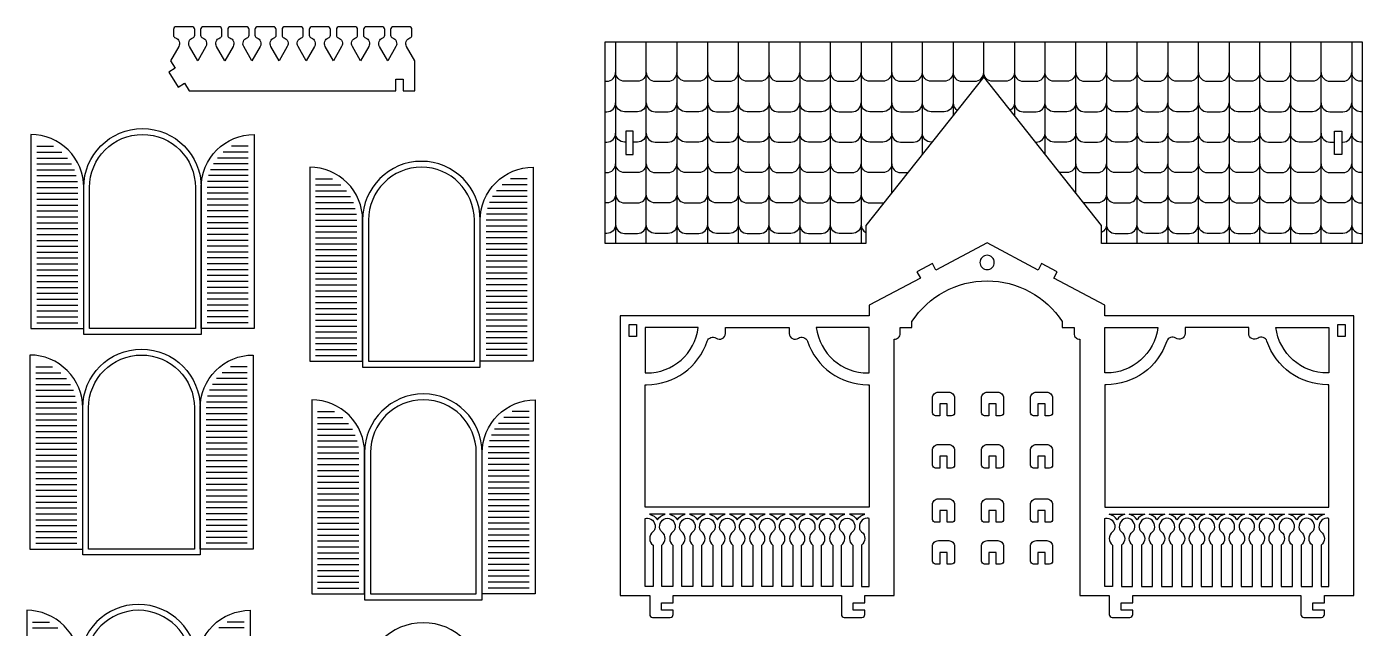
# Model space of a CAD drawing. Extents: x 3751.4 to 3846.2, y 1434.2 to 1495.3.
# Drawn here: x 3751.37 to 3796.81, y 1474.78 to 1495.23 of the extents above; entities that cross this region are included whole.
import ezdxf

# ---------------------------------------------------------------- set-up
doc = ezdxf.new("R2010")
doc.units = 0
doc.header["$MEASUREMENT"] = 0
doc.layers.add('LAYER1', color=18, linetype='CONTINUOUS')

msp = doc.modelspace()

# ---------------------------------------------------------------- linework, layer by layer
at = {"layer": 'LAYER1'}
for points in [[(3756.264, 1494.078), (3756.423, 1493.819), (3756.211, 1493.688), (3756.526, 1493.177), (3756.739, 1493.309), (3756.898, 1493.05), (3763.926, 1493.05), (3763.926, 1493.45), (3764.176, 1493.45), (3764.176, 1493.05), (3764.576, 1493.05), (3764.576, 1494.078), (3764.297, 1494.561, -0.475677), (3764.407, 1494.851, 0.32375), (3764.476, 1494.946), (3764.476, 1495.134, 0.414214), (3764.376, 1495.234), (3763.852, 1495.234, 0.414214), (3763.752, 1495.134), (3763.752, 1494.946, 0.32375), (3763.821, 1494.851, -0.475677), (3763.932, 1494.561), (3763.652, 1494.078), (3763.373, 1494.561, -0.475677), (3763.484, 1494.851, 0.32375), (3763.552, 1494.946), (3763.552, 1495.134, 0.414214), (3763.452, 1495.234), (3762.929, 1495.234, 0.414214), (3762.829, 1495.134), (3762.829, 1494.946, 0.32375), (3762.897, 1494.851, -0.475677), (3763.008, 1494.561), (3762.729, 1494.078), (3762.449, 1494.561, -0.475677), (3762.56, 1494.851, 0.32375), (3762.629, 1494.946), (3762.629, 1495.134, 0.414214), (3762.529, 1495.234), (3762.005, 1495.234, 0.414214), (3761.905, 1495.134), (3761.905, 1494.946, 0.32375), (3761.974, 1494.851, -0.475677), (3762.084, 1494.561), (3761.805, 1494.078), (3761.526, 1494.561, -0.475677), (3761.636, 1494.851, 0.32375), (3761.705, 1494.946), (3761.705, 1495.134, 0.414214), (3761.605, 1495.234), (3761.081, 1495.234, 0.414214), (3760.981, 1495.134), (3760.981, 1494.946, 0.32375), (3761.05, 1494.851, -0.475677), (3761.161, 1494.561), (3760.881, 1494.078), (3760.602, 1494.561, -0.475677), (3760.713, 1494.851, 0.32375), (3760.781, 1494.946), (3760.781, 1495.134, 0.414214), (3760.681, 1495.234), (3760.158, 1495.234, 0.414214), (3760.058, 1495.134), (3760.058, 1494.946, 0.32375), (3760.126, 1494.851, -0.475677), (3760.237, 1494.561), (3759.958, 1494.078), (3759.678, 1494.561, -0.475677), (3759.789, 1494.851, 0.32375), (3759.858, 1494.946), (3759.858, 1495.134, 0.414214), (3759.758, 1495.234), (3759.234, 1495.234, 0.414214), (3759.134, 1495.134), (3759.134, 1494.946, 0.32375), (3759.203, 1494.851, -0.475677), (3759.313, 1494.561), (3759.034, 1494.078), (3758.755, 1494.561, -0.475677), (3758.865, 1494.851, 0.32375), (3758.934, 1494.946), (3758.934, 1495.134, 0.414214), (3758.834, 1495.234), (3758.31, 1495.234, 0.414214), (3758.21, 1495.134), (3758.21, 1494.946, 0.32375), (3758.279, 1494.851, -0.475677), (3758.39, 1494.561), (3758.11, 1494.078), (3757.831, 1494.561, -0.475677), (3757.942, 1494.851, 0.32375), (3758.01, 1494.946), (3758.01, 1495.134, 0.414214), (3757.91, 1495.234), (3757.387, 1495.234, 0.414214), (3757.287, 1495.134), (3757.287, 1494.946, 0.32375), (3757.355, 1494.851, -0.475677), (3757.466, 1494.561), (3757.187, 1494.078), (3756.907, 1494.561, -0.475677), (3757.018, 1494.851, 0.32375), (3757.087, 1494.946), (3757.087, 1495.134, 0.414214), (3756.987, 1495.234), (3756.463, 1495.234, 0.414214), (3756.363, 1495.134), (3756.363, 1494.946, 0.32375), (3756.432, 1494.851, -0.475677), (3756.542, 1494.561)], [(3751.509, 1484.969), (3753.309, 1484.969), (3753.309, 1489.769, 0.414214), (3751.509, 1491.569)], [(3757.309, 1489.769), (3757.309, 1484.769), (3753.309, 1484.769), (3753.309, 1489.769, -1)], [(3757.109, 1489.769), (3757.109, 1484.969), (3753.509, 1484.969), (3753.509, 1489.769, -1)], [(3759.109, 1484.969), (3757.309, 1484.969), (3757.309, 1489.769, -0.414214), (3759.109, 1491.569)], [(3762.8, 1488.656), (3762.8, 1483.656), (3766.8, 1483.656), (3766.8, 1488.656, 1)], [(3761, 1483.856), (3762.8, 1483.856), (3762.8, 1488.656, 0.414214), (3761, 1490.456)], [(3763, 1488.656), (3763, 1483.856), (3766.6, 1483.856), (3766.6, 1488.656, 1)], [(3768.6, 1483.856), (3766.8, 1483.856), (3766.8, 1488.656, -0.414214), (3768.6, 1490.456)], [(3780.888, 1480.915), (3780.888, 1484.604, 0.414214), (3781.088, 1484.804), (3781.088, 1485.004), (3781.488, 1485.004), (3781.488, 1485.204, -0.542632), (3786.603, 1485.204), (3786.603, 1485.004), (3787.003, 1485.004), (3787.003, 1484.804, 0.414214), (3787.203, 1484.604), (3787.203, 1480.915), (3787.203, 1475.894), (3788.203, 1475.894), (3788.203, 1475.244, 0.414214), (3788.303, 1475.144), (3788.903, 1475.144, 0.414214), (3789.003, 1475.244), (3789.003, 1475.394), (3788.603, 1475.394), (3788.603, 1475.644), (3789.003, 1475.644), (3789.003, 1475.894), (3794.726, 1475.894), (3794.726, 1475.244, 0.414214), (3794.826, 1475.144), (3795.426, 1475.144, 0.414214), (3795.526, 1475.244), (3795.526, 1475.394), (3795.126, 1475.394), (3795.126, 1475.644), (3795.526, 1475.644), (3795.526, 1475.894), (3796.526, 1475.894), (3796.526, 1480.915), (3796.526, 1485.404), (3788.053, 1485.404), (3788.053, 1485.76), (3786.315, 1486.679), (3786.432, 1486.9), (3785.901, 1487.181), (3785.784, 1486.96), (3784.046, 1487.879), (3782.307, 1486.96), (3782.19, 1487.181), (3781.66, 1486.9), (3781.777, 1486.679), (3780.038, 1485.76), (3780.038, 1485.404), (3771.566, 1485.404), (3771.566, 1480.915), (3771.566, 1475.894), (3772.566, 1475.894), (3772.566, 1475.244, 0.414214), (3772.666, 1475.144), (3773.266, 1475.144, 0.414214), (3773.366, 1475.244), (3773.366, 1475.394), (3772.966, 1475.394), (3772.966, 1475.644), (3773.366, 1475.644), (3773.366, 1475.894), (3779.088, 1475.894), (3779.088, 1475.244, 0.414214), (3779.188, 1475.144), (3779.788, 1475.144, 0.414214), (3779.888, 1475.244), (3779.888, 1475.394), (3779.488, 1475.394), (3779.488, 1475.644), (3779.888, 1475.644), (3779.888, 1475.894), (3780.888, 1475.894)], [(3784.046, 1487.462, 0.414214), (3783.802, 1487.219, 0.414214), (3784.046, 1486.975, 0.414214), (3784.29, 1487.219, 0.414214)], [(3772.461, 1483.458, 0.376684), (3774.221, 1485.004), (3772.416, 1485.004), (3772.416, 1483.458)], [(3772.416, 1480.915), (3772.416, 1483.058), (3772.461, 1483.058, 0.322075), (3774.523, 1484.54, -0.501769), (3774.827, 1484.64, 0.607857), (3775.143, 1484.803), (3775.143, 1485.004), (3777.312, 1485.004), (3777.312, 1484.803, 0.607857), (3777.627, 1484.64, -0.501769), (3777.932, 1484.54, 0.322075), (3779.993, 1483.058), (3780.038, 1483.059), (3780.038, 1480.915), (3780.038, 1478.894), (3772.416, 1478.894)], [(3780.038, 1483.458), (3780.038, 1485.004), (3778.233, 1485.004, 0.376684), (3779.993, 1483.458)], [(3788.053, 1483.458), (3788.053, 1485.004), (3789.859, 1485.004, -0.376684), (3788.098, 1483.458)], [(3788.053, 1480.915), (3788.053, 1478.894), (3795.676, 1478.894), (3795.676, 1480.915), (3795.676, 1483.058), (3795.631, 1483.058, -0.322075), (3793.569, 1484.54, 0.501769), (3793.264, 1484.64, -0.607857), (3792.949, 1484.803), (3792.949, 1485.004), (3790.78, 1485.004), (3790.78, 1484.803, -0.607857), (3790.465, 1484.64, 0.501769), (3790.16, 1484.54, -0.322075), (3788.098, 1483.058), (3788.053, 1483.059)], [(3795.631, 1483.458, -0.376684), (3793.871, 1485.004), (3795.676, 1485.004), (3795.676, 1483.458)], [(3757.275, 1482.269), (3757.275, 1477.269), (3753.275, 1477.269), (3753.275, 1482.269, -1)], [(3751.475, 1477.469), (3753.275, 1477.469), (3753.275, 1482.269, 0.414214), (3751.475, 1484.069)], [(3757.075, 1482.269), (3757.075, 1477.469), (3753.475, 1477.469), (3753.475, 1482.269, -1)], [(3759.075, 1477.469), (3757.275, 1477.469), (3757.275, 1482.269, -0.414214), (3759.075, 1484.069)], [(3782.19, 1482.105), (3782.19, 1482.605, -0.414214), (3782.39, 1482.805), (3782.74, 1482.805, -0.414214), (3782.94, 1482.605), (3782.94, 1482.105, -0.414214), (3782.84, 1482.005), (3782.69, 1482.005), (3782.69, 1482.405), (3782.44, 1482.405), (3782.44, 1482.005), (3782.29, 1482.005, -0.414214)], [(3783.857, 1482.105), (3783.857, 1482.605, -0.414214), (3784.057, 1482.805), (3784.407, 1482.805, -0.414214), (3784.607, 1482.605), (3784.607, 1482.105, -0.414214), (3784.507, 1482.005), (3784.357, 1482.005), (3784.357, 1482.405), (3784.107, 1482.405), (3784.107, 1482.005), (3783.957, 1482.005, -0.414214)], [(3785.524, 1482.105), (3785.524, 1482.605, -0.414214), (3785.724, 1482.805), (3786.074, 1482.805, -0.414214), (3786.274, 1482.605), (3786.274, 1482.105, -0.414214), (3786.174, 1482.005), (3786.024, 1482.005), (3786.024, 1482.405), (3785.774, 1482.405), (3785.774, 1482.005), (3785.624, 1482.005, -0.414214)], [(3761.067, 1475.946), (3762.867, 1475.946), (3762.867, 1480.746, 0.414214), (3761.067, 1482.546)], [(3762.867, 1480.746), (3762.867, 1475.746), (3766.867, 1475.746), (3766.867, 1480.746, 1)], [(3763.067, 1480.746), (3763.067, 1475.946), (3766.667, 1475.946), (3766.667, 1480.746, 1)], [(3768.667, 1475.946), (3766.867, 1475.946), (3766.867, 1480.746, -0.414214), (3768.667, 1482.546)], [(3782.19, 1480.327), (3782.19, 1480.827, -0.414214), (3782.39, 1481.027), (3782.74, 1481.027, -0.414214), (3782.94, 1480.827), (3782.94, 1480.327, -0.414214), (3782.84, 1480.227), (3782.69, 1480.227), (3782.69, 1480.627), (3782.44, 1480.627), (3782.44, 1480.227), (3782.29, 1480.227, -0.414214)], [(3783.857, 1480.327), (3783.857, 1480.827, -0.414214), (3784.057, 1481.027), (3784.407, 1481.027, -0.414214), (3784.607, 1480.827), (3784.607, 1480.327, -0.414214), (3784.507, 1480.227), (3784.357, 1480.227), (3784.357, 1480.627), (3784.107, 1480.627), (3784.107, 1480.227), (3783.957, 1480.227, -0.414214)], [(3785.524, 1480.327), (3785.524, 1480.827, -0.414214), (3785.724, 1481.027), (3786.074, 1481.027, -0.414214), (3786.274, 1480.827), (3786.274, 1480.327, -0.414214), (3786.174, 1480.227), (3786.024, 1480.227), (3786.024, 1480.627), (3785.774, 1480.627), (3785.774, 1480.227), (3785.624, 1480.227, -0.414214)], [(3782.19, 1478.481), (3782.19, 1478.981, -0.414214), (3782.39, 1479.181), (3782.74, 1479.181, -0.414214), (3782.94, 1478.981), (3782.94, 1478.481, -0.414214), (3782.84, 1478.381), (3782.69, 1478.381), (3782.69, 1478.781), (3782.44, 1478.781), (3782.44, 1478.381), (3782.29, 1478.381, -0.414214)], [(3783.857, 1478.481), (3783.857, 1478.981, -0.414214), (3784.057, 1479.181), (3784.407, 1479.181, -0.414214), (3784.607, 1478.981), (3784.607, 1478.481, -0.414214), (3784.507, 1478.381), (3784.357, 1478.381), (3784.357, 1478.781), (3784.107, 1478.781), (3784.107, 1478.381), (3783.957, 1478.381, -0.414214)], [(3785.524, 1478.481), (3785.524, 1478.981, -0.414214), (3785.724, 1479.181), (3786.074, 1479.181, -0.414214), (3786.274, 1478.981), (3786.274, 1478.481, -0.414214), (3786.174, 1478.381), (3786.024, 1478.381), (3786.024, 1478.781), (3785.774, 1478.781), (3785.774, 1478.381), (3785.624, 1478.381, -0.414214)], [(3772.416, 1478.508, -0.065439), (3772.49, 1478.525, -0.466916), (3772.744, 1478.157, -0.158726), (3772.676, 1478.053, 0.487801), (3772.68, 1477.601), (3772.68, 1476.194), (3772.416, 1476.194)], [(3773.095, 1478.654), (3772.564, 1478.654, -0.196954), (3772.83, 1478.462, -0.196954)], [(3772.915, 1478.157, -0.466916), (3773.169, 1478.525, -0.466916), (3773.424, 1478.157, -0.158726), (3773.355, 1478.053, 0.487801), (3773.359, 1477.601), (3773.359, 1476.194), (3772.98, 1476.194), (3772.98, 1477.601, 0.487801), (3772.984, 1478.053, -0.158726)], [(3773.775, 1478.654), (3773.244, 1478.654, -0.196954), (3773.509, 1478.462, -0.196954)], [(3773.595, 1478.157, -0.466916), (3773.849, 1478.525, -0.466916), (3774.103, 1478.157, -0.158726), (3774.035, 1478.053, 0.487801), (3774.039, 1477.601), (3774.039, 1476.194), (3773.659, 1476.194), (3773.659, 1477.601, 0.487801), (3773.663, 1478.053, -0.158726)], [(3774.189, 1478.462, -0.196954), (3774.454, 1478.654), (3773.923, 1478.654, -0.196954)], [(3774.274, 1478.157, -0.466916), (3774.528, 1478.525, -0.466916), (3774.783, 1478.157, -0.158726), (3774.714, 1478.053, 0.487801), (3774.718, 1477.601), (3774.718, 1476.194), (3774.339, 1476.194), (3774.339, 1477.601, 0.487801), (3774.343, 1478.053, -0.158726)], [(3775.134, 1478.654), (3774.603, 1478.654, -0.196954), (3774.868, 1478.462, -0.196954)], [(3774.954, 1478.157, -0.466916), (3775.208, 1478.525, -0.466916), (3775.462, 1478.157, -0.158726), (3775.394, 1478.053, 0.487801), (3775.398, 1477.601), (3775.398, 1476.194), (3775.018, 1476.194), (3775.018, 1477.601, 0.487801), (3775.022, 1478.053, -0.158726)], [(3775.813, 1478.654), (3775.282, 1478.654, -0.196954), (3775.548, 1478.462, -0.196954)], [(3775.633, 1478.157, -0.466916), (3775.887, 1478.525, -0.466916), (3776.142, 1478.157, -0.158726), (3776.073, 1478.053, 0.487801), (3776.077, 1477.601), (3776.077, 1476.194), (3775.698, 1476.194), (3775.698, 1477.601, 0.487801), (3775.701, 1478.053, -0.158726)], [(3776.492, 1478.654), (3775.962, 1478.654, -0.196954), (3776.227, 1478.462, -0.196954)], [(3776.313, 1478.157, -0.466916), (3776.567, 1478.525, -0.466916), (3776.821, 1478.157, -0.158726), (3776.753, 1478.053, 0.487801), (3776.757, 1477.601), (3776.757, 1476.194), (3776.377, 1476.194), (3776.377, 1477.601, 0.487801), (3776.381, 1478.053, -0.158726)], [(3776.907, 1478.462, -0.196954), (3777.172, 1478.654), (3776.641, 1478.654, -0.196954)], [(3776.992, 1478.157, -0.466916), (3777.246, 1478.525, -0.466916), (3777.5, 1478.157, -0.158726), (3777.432, 1478.053, 0.487801), (3777.436, 1477.601), (3777.436, 1476.194), (3777.057, 1476.194), (3777.057, 1477.601, 0.487801), (3777.06, 1478.053, -0.158726)], [(3777.851, 1478.654), (3777.321, 1478.654, -0.196954), (3777.586, 1478.462, -0.196954)], [(3777.672, 1478.157, -0.466916), (3777.926, 1478.525, -0.466916), (3778.18, 1478.157, -0.158726), (3778.112, 1478.053, 0.487801), (3778.116, 1477.601), (3778.116, 1476.194), (3777.736, 1476.194), (3777.736, 1477.601, 0.487801), (3777.74, 1478.053, -0.158726)], [(3778.266, 1478.462, -0.196954), (3778.531, 1478.654), (3778, 1478.654, -0.196954)], [(3778.351, 1478.157, -0.466916), (3778.605, 1478.525, -0.466916), (3778.859, 1478.157, -0.158726), (3778.791, 1478.053, 0.487801), (3778.795, 1477.601), (3778.795, 1476.194), (3778.416, 1476.194), (3778.416, 1477.601, 0.487801), (3778.419, 1478.053, -0.158726)], [(3779.21, 1478.654), (3778.68, 1478.654, -0.196954), (3778.945, 1478.462, -0.196954)], [(3779.031, 1478.157, -0.466916), (3779.285, 1478.525, -0.466916), (3779.539, 1478.157, -0.158726), (3779.471, 1478.053, 0.487801), (3779.474, 1477.601), (3779.474, 1476.194), (3779.095, 1476.194), (3779.095, 1477.601, 0.487801), (3779.099, 1478.053, -0.158726)], [(3779.89, 1478.654), (3779.359, 1478.654, -0.196954), (3779.624, 1478.462, -0.196954)], [(3780.038, 1478.508, 0.065439), (3779.964, 1478.525, 0.466916), (3779.71, 1478.157, 0.158726), (3779.778, 1478.053, -0.487801), (3779.774, 1477.601), (3779.774, 1476.194), (3780.038, 1476.194)], [(3788.053, 1478.508, -0.065439), (3788.127, 1478.525, -0.466916), (3788.382, 1478.157, -0.158726), (3788.313, 1478.053, 0.487801), (3788.317, 1477.601), (3788.317, 1476.194), (3788.053, 1476.194)], [(3788.202, 1478.654), (3788.733, 1478.654, 0.196954), (3788.467, 1478.462, 0.196954)], [(3789.061, 1478.157, 0.466916), (3788.807, 1478.525, 0.466916), (3788.553, 1478.157, 0.158726), (3788.621, 1478.053, -0.487801), (3788.617, 1477.601), (3788.617, 1476.194), (3788.997, 1476.194), (3788.997, 1477.601, -0.487801), (3788.993, 1478.053, 0.158726)], [(3788.881, 1478.654), (3789.412, 1478.654, 0.196954), (3789.147, 1478.462, 0.196954)], [(3789.741, 1478.157, 0.466916), (3789.486, 1478.525, 0.466916), (3789.232, 1478.157, 0.158726), (3789.301, 1478.053, -0.487801), (3789.297, 1477.601), (3789.297, 1476.194), (3789.676, 1476.194), (3789.676, 1477.601, -0.487801), (3789.672, 1478.053, 0.158726)], [(3789.826, 1478.462, 0.196954), (3789.561, 1478.654), (3790.092, 1478.654, 0.196954)], [(3790.42, 1478.157, 0.466916), (3790.166, 1478.525, 0.466916), (3789.912, 1478.157, 0.158726), (3789.98, 1478.053, -0.487801), (3789.976, 1477.601), (3789.976, 1476.194), (3790.356, 1476.194), (3790.356, 1477.601, -0.487801), (3790.352, 1478.053, 0.158726)], [(3790.24, 1478.654), (3790.771, 1478.654, 0.196954), (3790.506, 1478.462, 0.196954)], [(3791.1, 1478.157, 0.466916), (3790.845, 1478.525, 0.466916), (3790.591, 1478.157, 0.158726), (3790.66, 1478.053, -0.487801), (3790.656, 1477.601), (3790.656, 1476.194), (3791.035, 1476.194), (3791.035, 1477.601, -0.487801), (3791.031, 1478.053, 0.158726)], [(3791.185, 1478.462, 0.196954), (3790.92, 1478.654), (3791.45, 1478.654, 0.196954)], [(3791.779, 1478.157, 0.466916), (3791.525, 1478.525, 0.466916), (3791.271, 1478.157, 0.158726), (3791.339, 1478.053, -0.487801), (3791.335, 1477.601), (3791.335, 1476.194), (3791.715, 1476.194), (3791.715, 1477.601, -0.487801), (3791.711, 1478.053, 0.158726)], [(3791.599, 1478.654), (3792.13, 1478.654, 0.196954), (3791.865, 1478.462, 0.196954)], [(3792.459, 1478.157, 0.466916), (3792.204, 1478.525, 0.466916), (3791.95, 1478.157, 0.158726), (3792.018, 1478.053, -0.487801), (3792.015, 1477.601), (3792.015, 1476.194), (3792.394, 1476.194), (3792.394, 1477.601, -0.487801), (3792.39, 1478.053, 0.158726)], [(3792.279, 1478.654), (3792.809, 1478.654, 0.196954), (3792.544, 1478.462, 0.196954)], [(3793.138, 1478.157, 0.466916), (3792.884, 1478.525, 0.466916), (3792.63, 1478.157, 0.158726), (3792.698, 1478.053, -0.487801), (3792.694, 1477.601), (3792.694, 1476.194), (3793.074, 1476.194), (3793.074, 1477.601, -0.487801), (3793.07, 1478.053, 0.158726)], [(3792.958, 1478.654), (3793.489, 1478.654, 0.196954), (3793.224, 1478.462, 0.196954)], [(3793.817, 1478.157, 0.466916), (3793.563, 1478.525, 0.466916), (3793.309, 1478.157, 0.158726), (3793.377, 1478.053, -0.487801), (3793.374, 1477.601), (3793.374, 1476.194), (3793.753, 1476.194), (3793.753, 1477.601, -0.487801), (3793.749, 1478.053, 0.158726)], [(3793.903, 1478.462, 0.196954), (3793.638, 1478.654), (3794.168, 1478.654, 0.196954)], [(3794.497, 1478.157, 0.466916), (3794.243, 1478.525, 0.466916), (3793.989, 1478.157, 0.158726), (3794.057, 1478.053, -0.487801), (3794.053, 1477.601), (3794.053, 1476.194), (3794.432, 1476.194), (3794.432, 1477.601, -0.487801), (3794.429, 1478.053, 0.158726)], [(3794.317, 1478.654), (3794.848, 1478.654, 0.196954), (3794.582, 1478.462, 0.196954)], [(3795.176, 1478.157, 0.466916), (3794.922, 1478.525, 0.466916), (3794.668, 1478.157, 0.158726), (3794.736, 1478.053, -0.487801), (3794.732, 1477.601), (3794.732, 1476.194), (3795.112, 1476.194), (3795.112, 1477.601, -0.487801), (3795.108, 1478.053, 0.158726)], [(3794.997, 1478.654), (3795.527, 1478.654, 0.196954), (3795.262, 1478.462, 0.196954)], [(3795.676, 1478.508, 0.065439), (3795.602, 1478.525, 0.466916), (3795.347, 1478.157, 0.158726), (3795.416, 1478.053, -0.487801), (3795.412, 1477.601), (3795.412, 1476.194), (3795.676, 1476.194)], [(3782.19, 1477.059), (3782.19, 1477.559, -0.414214), (3782.39, 1477.759), (3782.74, 1477.759, -0.414214), (3782.94, 1477.559), (3782.94, 1477.059, -0.414214), (3782.84, 1476.959), (3782.69, 1476.959), (3782.69, 1477.359), (3782.44, 1477.359), (3782.44, 1476.959), (3782.29, 1476.959, -0.414214)], [(3783.857, 1477.059), (3783.857, 1477.559, -0.414214), (3784.057, 1477.759), (3784.407, 1477.759, -0.414214), (3784.607, 1477.559), (3784.607, 1477.059, -0.414214), (3784.507, 1476.959), (3784.357, 1476.959), (3784.357, 1477.359), (3784.107, 1477.359), (3784.107, 1476.959), (3783.957, 1476.959, -0.414214)], [(3785.524, 1477.059), (3785.524, 1477.559, -0.414214), (3785.724, 1477.759), (3786.074, 1477.759, -0.414214), (3786.274, 1477.559), (3786.274, 1477.059, -0.414214), (3786.174, 1476.959), (3786.024, 1476.959), (3786.024, 1477.359), (3785.774, 1477.359), (3785.774, 1476.959), (3785.624, 1476.959, -0.414214)], [(3753.17, 1473.587), (3753.17, 1468.587), (3757.17, 1468.587), (3757.17, 1473.587, 1)], [(3751.37, 1468.787), (3753.17, 1468.787), (3753.17, 1473.587, 0.414214), (3751.37, 1475.387)], [(3753.37, 1473.587), (3753.37, 1468.787), (3756.97, 1468.787), (3756.97, 1473.587, 1)], [(3758.97, 1468.787), (3757.17, 1468.787), (3757.17, 1473.587, -0.414214), (3758.97, 1475.387)], [(3762.862, 1472.966), (3762.862, 1467.966), (3766.862, 1467.966), (3766.862, 1472.966, 1)]]:
    msp.add_lwpolyline(points, format="xyb", close=True, dxfattribs=at)
for points in [[(3779.924, 1488.479), (3779.924, 1487.857), (3771.051, 1487.857), (3771.051, 1494.715), (3796.811, 1494.715), (3796.811, 1487.857), (3787.939, 1487.857), (3787.939, 1488.479), (3783.931, 1493.53)], [(3771.751, 1491.686), (3771.751, 1490.886), (3772.001, 1490.886), (3772.001, 1491.686)], [(3795.861, 1491.686), (3796.111, 1491.686), (3796.111, 1490.886), (3795.861, 1490.886)], [(3771.866, 1485.104), (3772.116, 1485.104), (3772.116, 1484.704), (3771.866, 1484.704)], [(3795.976, 1485.104), (3796.226, 1485.104), (3796.226, 1484.704), (3795.976, 1484.704)]]:
    msp.add_lwpolyline(points, close=True, dxfattribs=at)
for points in [[(3771.408, 1494.715), (3771.408, 1487.857)], [(3772.451, 1487.857), (3772.451, 1494.715)], [(3773.495, 1494.715), (3773.495, 1487.857)], [(3774.539, 1487.857), (3774.539, 1494.715)], [(3775.582, 1494.715), (3775.582, 1487.857)], [(3776.626, 1487.857), (3776.626, 1494.715)], [(3777.67, 1494.715), (3777.67, 1487.857)], [(3778.713, 1487.857), (3778.713, 1494.715)], [(3779.757, 1494.715), (3779.757, 1487.857)], [(3780.801, 1489.584), (3780.801, 1494.715)], [(3781.844, 1490.899), (3781.844, 1494.715)], [(3782.888, 1494.715), (3782.888, 1492.215)], [(3783.931, 1493.53), (3783.931, 1494.715)], [(3784.975, 1494.715), (3784.975, 1492.215)], [(3786.019, 1490.899), (3786.019, 1494.715)], [(3787.062, 1489.584), (3787.062, 1494.715)], [(3788.106, 1494.715), (3788.106, 1487.857)], [(3789.15, 1487.857), (3789.15, 1494.715)], [(3790.193, 1494.715), (3790.193, 1487.857)], [(3791.237, 1487.857), (3791.237, 1494.715)], [(3792.281, 1494.715), (3792.281, 1487.857)], [(3793.324, 1487.857), (3793.324, 1494.715)], [(3794.368, 1494.715), (3794.368, 1487.857)], [(3795.412, 1487.857), (3795.412, 1494.715)], [(3796.455, 1494.715), (3796.455, 1487.857)], [(3751.709, 1491.169), (3752.283, 1491.169)], [(3751.709, 1490.969), (3752.567, 1490.969)], [(3758.909, 1490.969), (3758.05, 1490.969)], [(3758.909, 1491.169), (3758.334, 1491.169)], [(3751.709, 1490.769), (3752.758, 1490.769)], [(3751.709, 1490.569), (3752.894, 1490.569)], [(3758.909, 1490.569), (3757.723, 1490.569)], [(3758.909, 1490.769), (3757.86, 1490.769)], [(3751.709, 1490.369), (3752.992, 1490.369)], [(3751.709, 1490.169), (3753.058, 1490.169)], [(3758.909, 1490.169), (3757.559, 1490.169)], [(3758.909, 1490.369), (3757.625, 1490.369)], [(3761.2, 1490.056), (3761.775, 1490.056)], [(3768.4, 1490.056), (3767.826, 1490.056)], [(3751.709, 1489.969), (3753.096, 1489.969)], [(3751.709, 1489.769), (3753.109, 1489.769)], [(3758.909, 1489.769), (3757.509, 1489.769)], [(3758.909, 1489.969), (3757.521, 1489.969)], [(3761.2, 1489.856), (3762.058, 1489.856)], [(3761.2, 1489.656), (3762.249, 1489.656)], [(3768.4, 1489.656), (3767.351, 1489.656)], [(3768.4, 1489.856), (3767.542, 1489.856)], [(3751.709, 1489.569), (3753.109, 1489.569)], [(3751.709, 1489.369), (3753.109, 1489.369)], [(3751.709, 1489.169), (3753.109, 1489.169)], [(3758.909, 1489.569), (3757.509, 1489.569)], [(3758.909, 1489.369), (3757.509, 1489.369)], [(3758.909, 1489.169), (3757.509, 1489.169)], [(3761.2, 1489.456), (3762.386, 1489.456)], [(3761.2, 1489.256), (3762.483, 1489.256)], [(3768.4, 1489.256), (3767.117, 1489.256)], [(3768.4, 1489.456), (3767.215, 1489.456)], [(3751.709, 1488.969), (3753.109, 1488.969)], [(3751.709, 1488.769), (3753.109, 1488.769)], [(3758.909, 1488.969), (3757.509, 1488.969)], [(3758.909, 1488.769), (3757.509, 1488.769)], [(3761.2, 1489.056), (3762.549, 1489.056)], [(3761.2, 1488.856), (3762.588, 1488.856)], [(3768.4, 1488.856), (3767.013, 1488.856)], [(3768.4, 1489.056), (3767.051, 1489.056)], [(3751.709, 1488.569), (3753.109, 1488.569)], [(3751.709, 1488.369), (3753.109, 1488.369)], [(3758.909, 1488.569), (3757.509, 1488.569)], [(3758.909, 1488.369), (3757.509, 1488.369)], [(3761.2, 1488.656), (3762.6, 1488.656)], [(3761.2, 1488.456), (3762.6, 1488.456)], [(3761.2, 1488.256), (3762.6, 1488.256)], [(3768.4, 1488.656), (3767, 1488.656)], [(3768.4, 1488.456), (3767, 1488.456)], [(3768.4, 1488.256), (3767, 1488.256)], [(3751.709, 1488.169), (3753.109, 1488.169)], [(3751.709, 1487.969), (3753.109, 1487.969)], [(3751.709, 1487.769), (3753.109, 1487.769)], [(3758.909, 1488.169), (3757.509, 1488.169)], [(3758.909, 1487.969), (3757.509, 1487.969)], [(3758.909, 1487.769), (3757.509, 1487.769)], [(3761.2, 1488.056), (3762.6, 1488.056)], [(3761.2, 1487.856), (3762.6, 1487.856)], [(3768.4, 1488.056), (3767, 1488.056)], [(3768.4, 1487.856), (3767, 1487.856)], [(3751.709, 1487.569), (3753.109, 1487.569)], [(3751.709, 1487.369), (3753.109, 1487.369)], [(3758.909, 1487.569), (3757.509, 1487.569)], [(3758.909, 1487.369), (3757.509, 1487.369)], [(3761.2, 1487.656), (3762.6, 1487.656)], [(3761.2, 1487.456), (3762.6, 1487.456)], [(3768.4, 1487.656), (3767, 1487.656)], [(3768.4, 1487.456), (3767, 1487.456)], [(3751.709, 1487.169), (3753.109, 1487.169)], [(3751.709, 1486.969), (3753.109, 1486.969)], [(3758.909, 1487.169), (3757.509, 1487.169)], [(3758.909, 1486.969), (3757.509, 1486.969)], [(3761.2, 1487.256), (3762.6, 1487.256)], [(3761.2, 1487.056), (3762.6, 1487.056)], [(3761.2, 1486.856), (3762.6, 1486.856)], [(3768.4, 1487.256), (3767, 1487.256)], [(3768.4, 1487.056), (3767, 1487.056)], [(3768.4, 1486.856), (3767, 1486.856)], [(3751.709, 1486.769), (3753.109, 1486.769)], [(3751.709, 1486.569), (3753.109, 1486.569)], [(3758.909, 1486.769), (3757.509, 1486.769)], [(3758.909, 1486.569), (3757.509, 1486.569)], [(3761.2, 1486.656), (3762.6, 1486.656)], [(3761.2, 1486.456), (3762.6, 1486.456)], [(3768.4, 1486.656), (3767, 1486.656)], [(3768.4, 1486.456), (3767, 1486.456)], [(3751.709, 1486.369), (3753.109, 1486.369)], [(3751.709, 1486.169), (3753.109, 1486.169)], [(3751.709, 1485.969), (3753.109, 1485.969)], [(3758.909, 1486.369), (3757.509, 1486.369)], [(3758.909, 1486.169), (3757.509, 1486.169)], [(3758.909, 1485.969), (3757.509, 1485.969)], [(3761.2, 1486.256), (3762.6, 1486.256)], [(3761.2, 1486.056), (3762.6, 1486.056)], [(3768.4, 1486.256), (3767, 1486.256)], [(3768.4, 1486.056), (3767, 1486.056)], [(3751.709, 1485.769), (3753.109, 1485.769)], [(3751.709, 1485.569), (3753.109, 1485.569)], [(3758.909, 1485.769), (3757.509, 1485.769)], [(3758.909, 1485.569), (3757.509, 1485.569)], [(3761.2, 1485.856), (3762.6, 1485.856)], [(3761.2, 1485.656), (3762.6, 1485.656)], [(3768.4, 1485.856), (3767, 1485.856)], [(3768.4, 1485.656), (3767, 1485.656)], [(3751.709, 1485.369), (3753.109, 1485.369)], [(3751.709, 1485.169), (3753.109, 1485.169)], [(3758.909, 1485.369), (3757.509, 1485.369)], [(3758.909, 1485.169), (3757.509, 1485.169)], [(3761.2, 1485.456), (3762.6, 1485.456)], [(3761.2, 1485.256), (3762.6, 1485.256)], [(3761.2, 1485.056), (3762.6, 1485.056)], [(3768.4, 1485.456), (3767, 1485.456)], [(3768.4, 1485.256), (3767, 1485.256)], [(3768.4, 1485.056), (3767, 1485.056)], [(3761.2, 1484.856), (3762.6, 1484.856)], [(3761.2, 1484.656), (3762.6, 1484.656)], [(3768.4, 1484.856), (3767, 1484.856)], [(3768.4, 1484.656), (3767, 1484.656)], [(3761.2, 1484.456), (3762.6, 1484.456)], [(3761.2, 1484.256), (3762.6, 1484.256)], [(3768.4, 1484.456), (3767, 1484.456)], [(3768.4, 1484.256), (3767, 1484.256)], [(3751.675, 1483.669), (3752.25, 1483.669)], [(3758.875, 1483.669), (3758.3, 1483.669)], [(3761.2, 1484.056), (3762.6, 1484.056)], [(3768.4, 1484.056), (3767, 1484.056)], [(3751.675, 1483.469), (3752.533, 1483.469)], [(3751.675, 1483.269), (3752.724, 1483.269)], [(3758.875, 1483.269), (3757.826, 1483.269)], [(3758.875, 1483.469), (3758.017, 1483.469)], [(3751.675, 1483.069), (3752.861, 1483.069)], [(3751.675, 1482.869), (3752.958, 1482.869)], [(3758.875, 1482.869), (3757.592, 1482.869)], [(3758.875, 1483.069), (3757.689, 1483.069)], [(3751.675, 1482.669), (3753.024, 1482.669)], [(3751.675, 1482.469), (3753.062, 1482.469)], [(3758.875, 1482.469), (3757.487, 1482.469)], [(3758.875, 1482.669), (3757.526, 1482.669)], [(3751.675, 1482.269), (3753.075, 1482.269)], [(3751.675, 1482.069), (3753.075, 1482.069)], [(3751.675, 1481.869), (3753.075, 1481.869)], [(3758.875, 1482.269), (3757.475, 1482.269)], [(3758.875, 1482.069), (3757.475, 1482.069)], [(3758.875, 1481.869), (3757.475, 1481.869)], [(3761.267, 1482.146), (3761.842, 1482.146)], [(3761.267, 1481.946), (3762.125, 1481.946)], [(3768.467, 1481.946), (3767.609, 1481.946)], [(3768.467, 1482.146), (3767.892, 1482.146)], [(3751.675, 1481.669), (3753.075, 1481.669)], [(3751.675, 1481.469), (3753.075, 1481.469)], [(3758.875, 1481.669), (3757.475, 1481.669)], [(3758.875, 1481.469), (3757.475, 1481.469)], [(3761.267, 1481.746), (3762.316, 1481.746)], [(3761.267, 1481.546), (3762.453, 1481.546)], [(3768.467, 1481.546), (3767.281, 1481.546)], [(3768.467, 1481.746), (3767.418, 1481.746)], [(3751.675, 1481.269), (3753.075, 1481.269)], [(3751.675, 1481.069), (3753.075, 1481.069)], [(3758.875, 1481.269), (3757.475, 1481.269)], [(3758.875, 1481.069), (3757.475, 1481.069)], [(3761.267, 1481.346), (3762.55, 1481.346)], [(3761.267, 1481.146), (3762.616, 1481.146)], [(3761.267, 1480.946), (3762.655, 1480.946)], [(3768.467, 1480.946), (3767.08, 1480.946)], [(3768.467, 1481.146), (3767.118, 1481.146)], [(3768.467, 1481.346), (3767.184, 1481.346)], [(3751.675, 1480.869), (3753.075, 1480.869)], [(3751.675, 1480.669), (3753.075, 1480.669)], [(3758.875, 1480.869), (3757.475, 1480.869)], [(3758.875, 1480.669), (3757.475, 1480.669)], [(3761.267, 1480.746), (3762.667, 1480.746)], [(3761.267, 1480.546), (3762.667, 1480.546)], [(3768.467, 1480.746), (3767.067, 1480.746)], [(3768.467, 1480.546), (3767.067, 1480.546)], [(3751.675, 1480.469), (3753.075, 1480.469)], [(3751.675, 1480.269), (3753.075, 1480.269)], [(3751.675, 1480.069), (3753.075, 1480.069)], [(3758.875, 1480.469), (3757.475, 1480.469)], [(3758.875, 1480.269), (3757.475, 1480.269)], [(3758.875, 1480.069), (3757.475, 1480.069)], [(3761.267, 1480.346), (3762.667, 1480.346)], [(3761.267, 1480.146), (3762.667, 1480.146)], [(3768.467, 1480.346), (3767.067, 1480.346)], [(3768.467, 1480.146), (3767.067, 1480.146)], [(3751.675, 1479.869), (3753.075, 1479.869)], [(3751.675, 1479.669), (3753.075, 1479.669)], [(3758.875, 1479.869), (3757.475, 1479.869)], [(3758.875, 1479.669), (3757.475, 1479.669)], [(3761.267, 1479.946), (3762.667, 1479.946)], [(3761.267, 1479.746), (3762.667, 1479.746)], [(3768.467, 1479.946), (3767.067, 1479.946)], [(3768.467, 1479.746), (3767.067, 1479.746)], [(3751.675, 1479.469), (3753.075, 1479.469)], [(3751.675, 1479.269), (3753.075, 1479.269)], [(3758.875, 1479.469), (3757.475, 1479.469)], [(3758.875, 1479.269), (3757.475, 1479.269)], [(3761.267, 1479.546), (3762.667, 1479.546)], [(3761.267, 1479.346), (3762.667, 1479.346)], [(3761.267, 1479.146), (3762.667, 1479.146)], [(3768.467, 1479.546), (3767.067, 1479.546)], [(3768.467, 1479.346), (3767.067, 1479.346)], [(3768.467, 1479.146), (3767.067, 1479.146)], [(3751.675, 1479.069), (3753.075, 1479.069)], [(3751.675, 1478.869), (3753.075, 1478.869)], [(3758.875, 1479.069), (3757.475, 1479.069)], [(3758.875, 1478.869), (3757.475, 1478.869)], [(3761.267, 1478.946), (3762.667, 1478.946)], [(3761.267, 1478.746), (3762.667, 1478.746)], [(3768.467, 1478.946), (3767.067, 1478.946)], [(3768.467, 1478.746), (3767.067, 1478.746)], [(3751.675, 1478.669), (3753.075, 1478.669)], [(3751.675, 1478.469), (3753.075, 1478.469)], [(3751.675, 1478.269), (3753.075, 1478.269)], [(3758.875, 1478.669), (3757.475, 1478.669)], [(3758.875, 1478.469), (3757.475, 1478.469)], [(3758.875, 1478.269), (3757.475, 1478.269)], [(3761.267, 1478.546), (3762.667, 1478.546)], [(3761.267, 1478.346), (3762.667, 1478.346)], [(3768.467, 1478.546), (3767.067, 1478.546)], [(3768.467, 1478.346), (3767.067, 1478.346)], [(3751.675, 1478.069), (3753.075, 1478.069)], [(3751.675, 1477.869), (3753.075, 1477.869)], [(3758.875, 1478.069), (3757.475, 1478.069)], [(3758.875, 1477.869), (3757.475, 1477.869)], [(3761.267, 1478.146), (3762.667, 1478.146)], [(3761.267, 1477.946), (3762.667, 1477.946)], [(3768.467, 1478.146), (3767.067, 1478.146)], [(3768.467, 1477.946), (3767.067, 1477.946)], [(3751.675, 1477.669), (3753.075, 1477.669)], [(3758.875, 1477.669), (3757.475, 1477.669)], [(3761.267, 1477.746), (3762.667, 1477.746)], [(3761.267, 1477.546), (3762.667, 1477.546)], [(3761.267, 1477.346), (3762.667, 1477.346)], [(3768.467, 1477.746), (3767.067, 1477.746)], [(3768.467, 1477.546), (3767.067, 1477.546)], [(3768.467, 1477.346), (3767.067, 1477.346)], [(3761.267, 1477.146), (3762.667, 1477.146)], [(3761.267, 1476.946), (3762.667, 1476.946)], [(3768.467, 1477.146), (3767.067, 1477.146)], [(3768.467, 1476.946), (3767.067, 1476.946)], [(3761.267, 1476.746), (3762.667, 1476.746)], [(3761.267, 1476.546), (3762.667, 1476.546)], [(3768.467, 1476.746), (3767.067, 1476.746)], [(3768.467, 1476.546), (3767.067, 1476.546)], [(3761.267, 1476.346), (3762.667, 1476.346)], [(3761.267, 1476.146), (3762.667, 1476.146)], [(3768.467, 1476.346), (3767.067, 1476.346)], [(3768.467, 1476.146), (3767.067, 1476.146)], [(3751.57, 1474.987), (3752.144, 1474.987)], [(3751.57, 1474.787), (3752.428, 1474.787)], [(3758.77, 1474.787), (3757.912, 1474.787)], [(3758.77, 1474.987), (3758.195, 1474.987)]]:
    msp.add_lwpolyline(points, dxfattribs=at)
for points in [[(3771.051, 1493.38), (3771.108, 1493.38, 0.414214), (3771.408, 1493.68)], [(3772.451, 1493.68, -0.414214), (3772.151, 1493.38), (3771.708, 1493.38, -0.414214), (3771.408, 1493.68)], [(3772.451, 1493.68, 0.414214), (3772.751, 1493.38), (3773.195, 1493.38, 0.414214), (3773.495, 1493.68)], [(3774.539, 1493.68, -0.414214), (3774.239, 1493.38), (3773.795, 1493.38, -0.414214), (3773.495, 1493.68)], [(3774.539, 1493.68, 0.414214), (3774.839, 1493.38), (3775.282, 1493.38, 0.414214), (3775.582, 1493.68)], [(3776.626, 1493.68, -0.414214), (3776.326, 1493.38), (3775.882, 1493.38, -0.414214), (3775.582, 1493.68)], [(3776.626, 1493.68, 0.414214), (3776.926, 1493.38), (3777.37, 1493.38, 0.414214), (3777.67, 1493.68)], [(3778.713, 1493.68, -0.414214), (3778.413, 1493.38), (3777.97, 1493.38, -0.414214), (3777.67, 1493.68)], [(3778.713, 1493.68, 0.414214), (3779.013, 1493.38), (3779.457, 1493.38, 0.414214), (3779.757, 1493.68)], [(3780.801, 1493.68, -0.414214), (3780.501, 1493.38), (3780.057, 1493.38, -0.414214), (3779.757, 1493.68)], [(3780.801, 1493.68, 0.414214), (3781.101, 1493.38), (3781.544, 1493.38, 0.414214), (3781.844, 1493.68)], [(3782.888, 1493.68, -0.414214), (3782.588, 1493.38), (3782.144, 1493.38, -0.414214), (3781.844, 1493.68)], [(3782.888, 1493.68, 0.414214), (3783.188, 1493.38), (3783.631, 1493.38, 0.414214), (3783.931, 1493.68)], [(3784.975, 1493.68, -0.414214), (3784.675, 1493.38), (3784.231, 1493.38, -0.414214), (3783.931, 1493.68)], [(3784.975, 1493.68, 0.414214), (3785.275, 1493.38), (3785.719, 1493.38, 0.414214), (3786.019, 1493.68)], [(3787.062, 1493.68, -0.414214), (3786.762, 1493.38), (3786.319, 1493.38, -0.414214), (3786.019, 1493.68)], [(3787.062, 1493.68, 0.414214), (3787.362, 1493.38), (3787.806, 1493.38, 0.414214), (3788.106, 1493.68)], [(3789.15, 1493.68, -0.414214), (3788.85, 1493.38), (3788.406, 1493.38, -0.414214), (3788.106, 1493.68)], [(3789.15, 1493.68, 0.414214), (3789.45, 1493.38), (3789.893, 1493.38, 0.414214), (3790.193, 1493.68)], [(3791.237, 1493.68, -0.414214), (3790.937, 1493.38), (3790.493, 1493.38, -0.414214), (3790.193, 1493.68)], [(3791.237, 1493.68, 0.414214), (3791.537, 1493.38), (3791.981, 1493.38, 0.414214), (3792.281, 1493.68)], [(3793.324, 1493.68, -0.414214), (3793.024, 1493.38), (3792.581, 1493.38, -0.414214), (3792.281, 1493.68)], [(3793.324, 1493.68, 0.414214), (3793.624, 1493.38), (3794.068, 1493.38, 0.414214), (3794.368, 1493.68)], [(3795.412, 1493.68, -0.414214), (3795.112, 1493.38), (3794.668, 1493.38, -0.414214), (3794.368, 1493.68)], [(3795.412, 1493.68, 0.414214), (3795.712, 1493.38), (3796.155, 1493.38, 0.414214), (3796.455, 1493.68)], [(3796.811, 1493.38), (3796.755, 1493.38, -0.414214), (3796.455, 1493.68)], [(3771.051, 1492.345), (3771.108, 1492.345, 0.414214), (3771.408, 1492.645)], [(3772.451, 1492.645, -0.414214), (3772.151, 1492.345), (3771.708, 1492.345, -0.414214), (3771.408, 1492.645)], [(3772.451, 1492.645, 0.414214), (3772.751, 1492.345), (3773.195, 1492.345, 0.414214), (3773.495, 1492.645)], [(3774.539, 1492.645, -0.414214), (3774.239, 1492.345), (3773.795, 1492.345, -0.414214), (3773.495, 1492.645)], [(3774.539, 1492.645, 0.414214), (3774.839, 1492.345), (3775.282, 1492.345, 0.414214), (3775.582, 1492.645)], [(3776.626, 1492.645, -0.414214), (3776.326, 1492.345), (3775.882, 1492.345, -0.414214), (3775.582, 1492.645)], [(3776.626, 1492.645, 0.414214), (3776.926, 1492.345), (3777.37, 1492.345, 0.414214), (3777.67, 1492.645)], [(3778.713, 1492.645, -0.414214), (3778.413, 1492.345), (3777.97, 1492.345, -0.414214), (3777.67, 1492.645)], [(3778.713, 1492.645, 0.414214), (3779.013, 1492.345), (3779.457, 1492.345, 0.414214), (3779.757, 1492.645)], [(3780.801, 1492.645, -0.414214), (3780.501, 1492.345), (3780.057, 1492.345, -0.414214), (3779.757, 1492.645)], [(3780.801, 1492.645, 0.414214), (3781.101, 1492.345), (3781.544, 1492.345, 0.414214), (3781.844, 1492.645)], [(3782.888, 1492.645, -0.414214), (3782.588, 1492.345), (3782.144, 1492.345, -0.414214), (3781.844, 1492.645)], [(3782.888, 1492.645, 0.257762), (3783.028, 1492.391)], [(3784.975, 1492.645, -0.257762), (3784.835, 1492.391)], [(3784.975, 1492.645, 0.414214), (3785.275, 1492.345), (3785.719, 1492.345, 0.414214), (3786.019, 1492.645)], [(3787.062, 1492.645, -0.414214), (3786.762, 1492.345), (3786.319, 1492.345, -0.414214), (3786.019, 1492.645)], [(3787.062, 1492.645, 0.414214), (3787.362, 1492.345), (3787.806, 1492.345, 0.414214), (3788.106, 1492.645)], [(3789.15, 1492.645, -0.414214), (3788.85, 1492.345), (3788.406, 1492.345, -0.414214), (3788.106, 1492.645)], [(3789.15, 1492.645, 0.414214), (3789.45, 1492.345), (3789.893, 1492.345, 0.414214), (3790.193, 1492.645)], [(3791.237, 1492.645, -0.414214), (3790.937, 1492.345), (3790.493, 1492.345, -0.414214), (3790.193, 1492.645)], [(3791.237, 1492.645, 0.414214), (3791.537, 1492.345), (3791.981, 1492.345, 0.414214), (3792.281, 1492.645)], [(3793.324, 1492.645, -0.414214), (3793.024, 1492.345), (3792.581, 1492.345, -0.414214), (3792.281, 1492.645)], [(3793.324, 1492.645, 0.414214), (3793.624, 1492.345), (3794.068, 1492.345, 0.414214), (3794.368, 1492.645)], [(3795.412, 1492.645, -0.414214), (3795.112, 1492.345), (3794.668, 1492.345, -0.414214), (3794.368, 1492.645)], [(3795.412, 1492.645, 0.414214), (3795.712, 1492.345), (3796.155, 1492.345, 0.414214), (3796.455, 1492.645)], [(3796.811, 1492.345), (3796.755, 1492.345, -0.414214), (3796.455, 1492.645)], [(3771.051, 1491.31), (3771.108, 1491.31, 0.414214), (3771.408, 1491.61)], [(3771.751, 1491.31), (3771.708, 1491.31, -0.414214), (3771.408, 1491.61)], [(3772.451, 1491.61, -0.414214), (3772.151, 1491.31), (3772.001, 1491.31)], [(3772.451, 1491.61, 0.414214), (3772.751, 1491.31), (3773.195, 1491.31, 0.414214), (3773.495, 1491.61)], [(3774.539, 1491.61, -0.414214), (3774.239, 1491.31), (3773.795, 1491.31, -0.414214), (3773.495, 1491.61)], [(3774.539, 1491.61, 0.414214), (3774.839, 1491.31), (3775.282, 1491.31, 0.414214), (3775.582, 1491.61)], [(3776.626, 1491.61, -0.414214), (3776.326, 1491.31), (3775.882, 1491.31, -0.414214), (3775.582, 1491.61)], [(3776.626, 1491.61, 0.414214), (3776.926, 1491.31), (3777.37, 1491.31, 0.414214), (3777.67, 1491.61)], [(3778.713, 1491.61, -0.414214), (3778.413, 1491.31), (3777.97, 1491.31, -0.414214), (3777.67, 1491.61)], [(3778.713, 1491.61, 0.414214), (3779.013, 1491.31), (3779.457, 1491.31, 0.414214), (3779.757, 1491.61)], [(3780.801, 1491.61, -0.414214), (3780.501, 1491.31), (3780.057, 1491.31, -0.414214), (3779.757, 1491.61)], [(3780.801, 1491.61, 0.414214), (3781.101, 1491.31), (3781.544, 1491.31, 0.414214), (3781.844, 1491.61)], [(3782.17, 1491.31), (3782.144, 1491.31, -0.414214), (3781.844, 1491.61)], [(3785.693, 1491.31), (3785.719, 1491.31, 0.414214), (3786.019, 1491.61)], [(3787.062, 1491.61, -0.414214), (3786.762, 1491.31), (3786.319, 1491.31, -0.414214), (3786.019, 1491.61)], [(3787.062, 1491.61, 0.414214), (3787.362, 1491.31), (3787.806, 1491.31, 0.414214), (3788.106, 1491.61)], [(3789.15, 1491.61, -0.414214), (3788.85, 1491.31), (3788.406, 1491.31, -0.414214), (3788.106, 1491.61)], [(3789.15, 1491.61, 0.414214), (3789.45, 1491.31), (3789.893, 1491.31, 0.414214), (3790.193, 1491.61)], [(3791.237, 1491.61, -0.414214), (3790.937, 1491.31), (3790.493, 1491.31, -0.414214), (3790.193, 1491.61)], [(3791.237, 1491.61, 0.414214), (3791.537, 1491.31), (3791.981, 1491.31, 0.414214), (3792.281, 1491.61)], [(3793.324, 1491.61, -0.414214), (3793.024, 1491.31), (3792.581, 1491.31, -0.414214), (3792.281, 1491.61)], [(3793.324, 1491.61, 0.414214), (3793.624, 1491.31), (3794.068, 1491.31, 0.414214), (3794.368, 1491.61)], [(3795.412, 1491.61, -0.414214), (3795.112, 1491.31), (3794.668, 1491.31, -0.414214), (3794.368, 1491.61)], [(3795.412, 1491.61, 0.414214), (3795.712, 1491.31), (3795.861, 1491.31)], [(3796.111, 1491.31), (3796.155, 1491.31, 0.414214), (3796.455, 1491.61)], [(3796.811, 1491.31), (3796.755, 1491.31, -0.414214), (3796.455, 1491.61)], [(3771.051, 1490.275), (3771.108, 1490.275, 0.414214), (3771.408, 1490.575)], [(3772.451, 1490.575, -0.414214), (3772.151, 1490.275), (3771.708, 1490.275, -0.414214), (3771.408, 1490.575)], [(3772.451, 1490.575, 0.414214), (3772.751, 1490.275), (3773.195, 1490.275, 0.414214), (3773.495, 1490.575)], [(3774.539, 1490.575, -0.414214), (3774.239, 1490.275), (3773.795, 1490.275, -0.414214), (3773.495, 1490.575)], [(3774.539, 1490.575, 0.414214), (3774.839, 1490.275), (3775.282, 1490.275, 0.414214), (3775.582, 1490.575)], [(3776.626, 1490.575, -0.414214), (3776.326, 1490.275), (3775.882, 1490.275, -0.414214), (3775.582, 1490.575)], [(3776.626, 1490.575, 0.414214), (3776.926, 1490.275), (3777.37, 1490.275, 0.414214), (3777.67, 1490.575)], [(3778.713, 1490.575, -0.414214), (3778.413, 1490.275), (3777.97, 1490.275, -0.414214), (3777.67, 1490.575)], [(3778.713, 1490.575, 0.414214), (3779.013, 1490.275), (3779.457, 1490.275, 0.414214), (3779.757, 1490.575)], [(3780.801, 1490.575, -0.414214), (3780.501, 1490.275), (3780.057, 1490.275, -0.414214), (3779.757, 1490.575)], [(3780.801, 1490.575, 0.414214), (3781.101, 1490.275), (3781.349, 1490.275)], [(3787.062, 1490.575, -0.414214), (3786.762, 1490.275), (3786.514, 1490.275)], [(3787.062, 1490.575, 0.414214), (3787.362, 1490.275), (3787.806, 1490.275, 0.414214), (3788.106, 1490.575)], [(3789.15, 1490.575, -0.414214), (3788.85, 1490.275), (3788.406, 1490.275, -0.414214), (3788.106, 1490.575)], [(3789.15, 1490.575, 0.414214), (3789.45, 1490.275), (3789.893, 1490.275, 0.414214), (3790.193, 1490.575)], [(3791.237, 1490.575, -0.414214), (3790.937, 1490.275), (3790.493, 1490.275, -0.414214), (3790.193, 1490.575)], [(3791.237, 1490.575, 0.414214), (3791.537, 1490.275), (3791.981, 1490.275, 0.414214), (3792.281, 1490.575)], [(3793.324, 1490.575, -0.414214), (3793.024, 1490.275), (3792.581, 1490.275, -0.414214), (3792.281, 1490.575)], [(3793.324, 1490.575, 0.414214), (3793.624, 1490.275), (3794.068, 1490.275, 0.414214), (3794.368, 1490.575)], [(3795.412, 1490.575, -0.414214), (3795.112, 1490.275), (3794.668, 1490.275, -0.414214), (3794.368, 1490.575)], [(3795.412, 1490.575, 0.414214), (3795.712, 1490.275), (3796.155, 1490.275, 0.414214), (3796.455, 1490.575)], [(3796.811, 1490.275), (3796.755, 1490.275, -0.414214), (3796.455, 1490.575)], [(3771.408, 1489.54, -0.414214), (3771.108, 1489.24), (3771.051, 1489.24)], [(3771.408, 1489.54, 0.414214), (3771.708, 1489.24), (3772.151, 1489.24, 0.414214), (3772.451, 1489.54)], [(3773.495, 1489.54, -0.414214), (3773.195, 1489.24), (3772.751, 1489.24, -0.414214), (3772.451, 1489.54)], [(3773.495, 1489.54, 0.414214), (3773.795, 1489.24), (3774.239, 1489.24, 0.414214), (3774.539, 1489.54)], [(3775.582, 1489.54, -0.414214), (3775.282, 1489.24), (3774.839, 1489.24, -0.414214), (3774.539, 1489.54)], [(3775.582, 1489.54, 0.414214), (3775.882, 1489.24), (3776.326, 1489.24, 0.414214), (3776.626, 1489.54)], [(3777.67, 1489.54, -0.414214), (3777.37, 1489.24), (3776.926, 1489.24, -0.414214), (3776.626, 1489.54)], [(3777.67, 1489.54, 0.414214), (3777.97, 1489.24), (3778.413, 1489.24, 0.414214), (3778.713, 1489.54)], [(3779.757, 1489.54, -0.414214), (3779.457, 1489.24), (3779.013, 1489.24, -0.414214), (3778.713, 1489.54)], [(3779.757, 1489.54, 0.414214), (3780.057, 1489.24), (3780.501, 1489.24, 0.023655), (3780.529, 1489.242)], [(3788.106, 1489.54, -0.414214), (3787.806, 1489.24), (3787.362, 1489.24, -0.023655), (3787.334, 1489.242)], [(3788.106, 1489.54, 0.414214), (3788.406, 1489.24), (3788.85, 1489.24, 0.414214), (3789.15, 1489.54)], [(3790.193, 1489.54, -0.414214), (3789.893, 1489.24), (3789.45, 1489.24, -0.414214), (3789.15, 1489.54)], [(3790.193, 1489.54, 0.414214), (3790.493, 1489.24), (3790.937, 1489.24, 0.414214), (3791.237, 1489.54)], [(3792.281, 1489.54, -0.414214), (3791.981, 1489.24), (3791.537, 1489.24, -0.414214), (3791.237, 1489.54)], [(3792.281, 1489.54, 0.414214), (3792.581, 1489.24), (3793.024, 1489.24, 0.414214), (3793.324, 1489.54)], [(3794.368, 1489.54, -0.414214), (3794.068, 1489.24), (3793.624, 1489.24, -0.414214), (3793.324, 1489.54)], [(3794.368, 1489.54, 0.414214), (3794.668, 1489.24), (3795.112, 1489.24, 0.414214), (3795.412, 1489.54)], [(3796.455, 1489.54, -0.414214), (3796.155, 1489.24), (3795.712, 1489.24, -0.414214), (3795.412, 1489.54)], [(3796.455, 1489.54, 0.414214), (3796.755, 1489.24), (3796.811, 1489.24)], [(3771.408, 1488.505, -0.414214), (3771.108, 1488.205), (3771.051, 1488.205)], [(3771.408, 1488.505, 0.414214), (3771.708, 1488.205), (3772.151, 1488.205, 0.414214), (3772.451, 1488.505)], [(3773.495, 1488.505, -0.414214), (3773.195, 1488.205), (3772.751, 1488.205, -0.414214), (3772.451, 1488.505)], [(3773.495, 1488.505, 0.414214), (3773.795, 1488.205), (3774.239, 1488.205, 0.414214), (3774.539, 1488.505)], [(3775.582, 1488.505, -0.414214), (3775.282, 1488.205), (3774.839, 1488.205, -0.414214), (3774.539, 1488.505)], [(3775.582, 1488.505, 0.414214), (3775.882, 1488.205), (3776.326, 1488.205, 0.414214), (3776.626, 1488.505)], [(3777.67, 1488.505, -0.414214), (3777.37, 1488.205), (3776.926, 1488.205, -0.414214), (3776.626, 1488.505)], [(3777.67, 1488.505, 0.414214), (3777.97, 1488.205), (3778.413, 1488.205, 0.414214), (3778.713, 1488.505)], [(3779.757, 1488.505, -0.414214), (3779.457, 1488.205), (3779.013, 1488.205, -0.414214), (3778.713, 1488.505)], [(3779.757, 1488.505, 0.285347), (3779.924, 1488.236)], [(3788.106, 1488.505, -0.285347), (3787.939, 1488.236)], [(3788.106, 1488.505, 0.414214), (3788.406, 1488.205), (3788.85, 1488.205, 0.414214), (3789.15, 1488.505)], [(3790.193, 1488.505, -0.414214), (3789.893, 1488.205), (3789.45, 1488.205, -0.414214), (3789.15, 1488.505)], [(3790.193, 1488.505, 0.414214), (3790.493, 1488.205), (3790.937, 1488.205, 0.414214), (3791.237, 1488.505)], [(3792.281, 1488.505, -0.414214), (3791.981, 1488.205), (3791.537, 1488.205, -0.414214), (3791.237, 1488.505)], [(3792.281, 1488.505, 0.414214), (3792.581, 1488.205), (3793.024, 1488.205, 0.414214), (3793.324, 1488.505)], [(3794.368, 1488.505, -0.414214), (3794.068, 1488.205), (3793.624, 1488.205, -0.414214), (3793.324, 1488.505)], [(3794.368, 1488.505, 0.414214), (3794.668, 1488.205), (3795.112, 1488.205, 0.414214), (3795.412, 1488.505)], [(3796.455, 1488.505, -0.414214), (3796.155, 1488.205), (3795.712, 1488.205, -0.414214), (3795.412, 1488.505)], [(3796.455, 1488.505, 0.414214), (3796.755, 1488.205), (3796.811, 1488.205)]]:
    msp.add_lwpolyline(points, format="xyb", dxfattribs=at)

doc.saveas('drawing.dxf')
